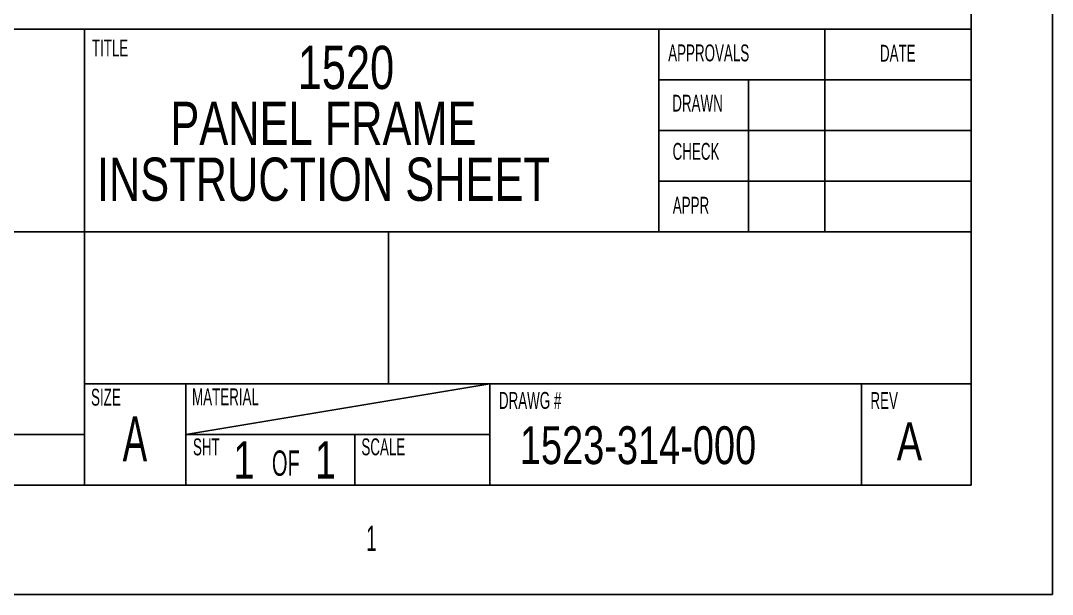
# Model space of a CAD drawing. Header units: inches. Extents: x 0 to 11, y 0 to 8.5.
# Drawn here: x 7.182 to 11, y 0 to 2.123 of the extents above; entities that cross this region are included whole.
import ezdxf

# ---------------------------------------------------------------- set-up
doc = ezdxf.new("R2010")
doc.units = ezdxf.units.IN
doc.header["$MEASUREMENT"] = 0
doc.layers.add('SLD-0', color=7, linetype='Continuous')
doc.styles.add('SLDTEXTSTYLE2', font='TXT', dxfattribs={"width": 0.75})
doc.styles.add('SLDTEXTSTYLE4', font='TXT', dxfattribs={"width": 0.608324})
doc.styles.add('SLDTEXTSTYLE5', font='TXT', dxfattribs={"width": 0.592105})
doc.styles.add('SLDTEXTSTYLE6', font='TXT', dxfattribs={"width": 0.552632})

# ---------------------------------------------------------------- blocks, each defined once
blk = doc.blocks.new('SW_NOTE_0')
at = {"layer": 'SLD-0', "color": 0, "char_height": 0.16, "attachment_point": 1, "style": 'SLDTEXTSTYLE2'}
for s, insert in [('1520', (0, 0.2044)), ('PANEL FRAME', (-0.471, -0.0025)), ('INSTRUCTION SHEET', (-0.743, -0.2094))]:
    blk.add_mtext(s, dxfattribs=dict(at, insert=insert))

msp = doc.modelspace()

# ---------------------------------------------------------------- linework, layer by layer
at = {"layer": 'SLD-0', "color": 179, "linetype": 'Continuous'}
for p, q in [((11, 0), (11, 8.5)), ((10.7, 0.404), (10.7, 8.0635)), ((5.481, 2.0915), (10.7, 2.0915)), ((7.4188, 0.404), (7.4188, 2.0915)), ((9.5435, 1.3415), (9.5435, 2.0915)), ((10.1579, 1.3415), (10.1579, 2.0915)), ((9.5435, 1.904), (10.7, 1.904)), ((9.8753, 1.3415), (9.8753, 1.904)), ((9.5435, 1.7165), (10.7, 1.7165)), ((9.5435, 1.529), (10.7, 1.529)), ((7.4185, 1.3415), (10.7, 1.3415)), ((8.5435, 0.779), (8.5435, 1.3415)), ((7.4185, 0.779), (10.7, 0.779)), ((7.7935, 0.404), (7.7935, 0.779)), ((8.9185, 0.404), (8.9185, 0.779)), ((10.2935, 0.404), (10.2935, 0.779)), ((5.481, 0.5915), (7.4185, 0.5915)), ((7.7935, 0.5915), (8.9185, 0.5915)), ((8.4185, 0.404), (8.4185, 0.5915)), ((10.7, 0.404), (0.287, 0.404)), ((0, 0), (11, 0))]:
    msp.add_line(p, q, dxfattribs=at)
at = {"layer": 'SLD-0'}
for p, q in [((7.4185, 1.3415), (5.4782, 1.3415)), ((7.7935, 0.5915), (8.9185, 0.779))]:
    msp.add_line(p, q, dxfattribs=at)

# ---------------------------------------------------------------- block references
msp.add_blockref('SW_NOTE_0', (8.2076, 1.8253), dxfattribs=at)

# ---------------------------------------------------------------- texts
at = {"layer": 'SLD-0', "color": 7, "attachment_point": 1}
for s, insert, char_height, style in [('TITLE', (7.446, 2.0527), 0.0625, 'SLDTEXTSTYLE5'), ('APPROVALS', (9.5785, 2.0345), 0.0625, 'SLDTEXTSTYLE5'), ('DATE', (10.3621, 2.0333), 0.0625, 'SLDTEXTSTYLE5'), ('DRAWN', (9.5935, 1.8485), 0.0625, 'SLDTEXTSTYLE5'), ('CHECK', (9.5948, 1.6703), 0.0625, 'SLDTEXTSTYLE5'), ('APPR', (9.5955, 1.4708), 0.0625, 'SLDTEXTSTYLE5'), ('SIZE', (7.4429, 0.7608), 0.0625, 'SLDTEXTSTYLE5'), ('MATERIAL', (7.8167, 0.7622), 0.0625, 'SLDTEXTSTYLE5'), ('DRAWG #', (8.9521, 0.7488), 0.0625, 'SLDTEXTSTYLE5'), ('REV', (10.3268, 0.7486), 0.0625, 'SLDTEXTSTYLE5'), ('A', (7.56, 0.6592), 0.1667, 'SLDTEXTSTYLE4'), ('SHT', (7.82, 0.5769), 0.0625, 'SLDTEXTSTYLE5'), ('SCALE', (8.4433, 0.577), 0.0625, 'SLDTEXTSTYLE5'), ('OF', (8.1122, 0.5324), 0.09375, 'SLDTEXTSTYLE5')]:
    msp.add_mtext(s, dxfattribs=dict(at, insert=insert, char_height=char_height, style=style))
at = {"layer": 'SLD-0', "attachment_point": 1}
for s, insert, char_height, style in [('1523-314-000', (9.0296, 0.6219), 0.14, 'SLDTEXTSTYLE2'), ('A', (10.4243, 0.6359), 0.14, 'SLDTEXTSTYLE2'), ('1', (7.9703, 0.5662), 0.1378, 'SLDTEXTSTYLE2'), ('1', (8.2717, 0.5664), 0.1378, 'SLDTEXTSTYLE2'), ('1', (8.4611, 0.2538), 0.0938, 'SLDTEXTSTYLE6')]:
    msp.add_mtext(s, dxfattribs=dict(at, insert=insert, char_height=char_height, style=style))

doc.saveas('drawing.dxf')
